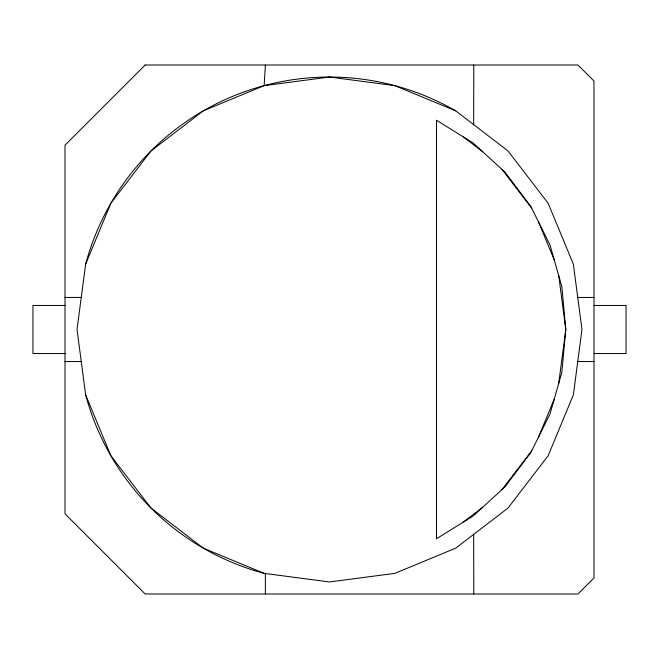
<?xml version="1.0" encoding="UTF-8"?>
<svg xmlns="http://www.w3.org/2000/svg" width="659" height="659" viewBox="0 0 659 659"><rect width="100%" height="100%" fill="white"/><g stroke="black" fill="none" stroke-linecap="round" stroke-linejoin="round"><path stroke-width="0.99" d="M264.16 85.637L329.5 77.029L394.84 85.637L455.731 110.852L508.023 150.977L548.148 203.269L573.363 264.16L581.971 329.5L573.363 394.84L548.148 455.731L508.023 508.023L455.731 548.148L394.84 573.363L329.5 581.971L264.16 573.363L203.269 548.148L150.977 508.023L110.852 455.731L85.637 394.84L77.029 329.5L85.637 264.16L110.852 203.269L150.977 150.977L203.269 110.852L264.16 85.637L265.379 65.01M558.7 383.447L565.801 329.5L561.83 286.574L550.051 245.107L530.866 206.506L504.926 172.081L473.113 142.995L436.497 120.243L436.497 538.757L473.113 516.005L504.926 486.919L530.866 452.494L550.051 413.893L561.83 372.426L565.801 329.5L558.7 275.553M538.485 437.164L554.252 399.099M473.673 124.815L473.772 65.01M501.853 489.736L531.681 450.863M463.508 521.977L482.652 507.29M577.597 297.464L593.99 297.44M65.01 297.44L81.255 297.44M65.01 305.455L32.95 305.455L32.95 353.545L65.01 353.545M593.99 305.455L626.05 305.455L626.05 353.545L593.99 353.545M65.01 361.56L81.255 361.56M593.99 361.56L577.597 361.536M463.508 137.023L482.652 151.71M501.853 169.264L531.681 208.137M473.673 534.185L473.772 593.99M538.485 221.836L554.252 259.901M265.379 573.528L265.379 593.99M264.16 573.363A252.471 252.471 0 0 1 85.637 394.84M85.637 264.16A252.471 252.471 0 0 1 455.731 110.852M145.161 65.01L65.01 145.161L65.01 513.839L145.161 593.99L577.959 593.99L593.99 577.959L593.99 81.041L577.959 65.01L145.161 65.01"/></g></svg>
